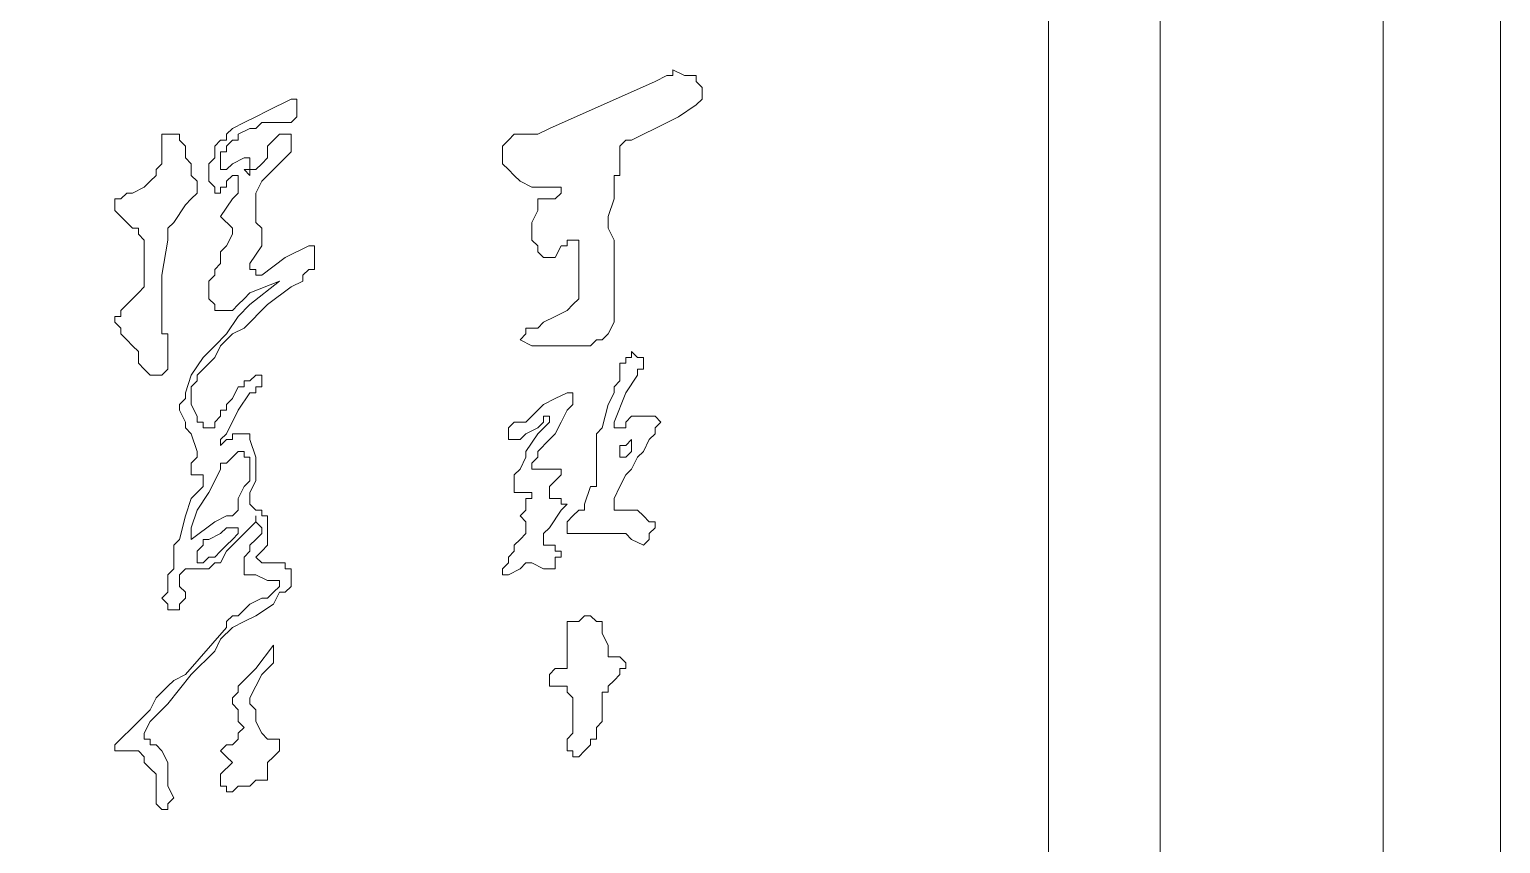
# Model space of a CAD drawing. Extents: x -66030 to 95157, y -13132 to 45879.
# Drawn here: x -44355 to -43377, y 27564 to 28105 of the extents above; entities that cross this region are included whole.
import ezdxf

# ---------------------------------------------------------------- set-up
doc = ezdxf.new("R2010")
doc.units = 0
doc.header["$LTSCALE"] = 100
doc.header["$MEASUREMENT"] = 0
doc.layers.get('0').update_dxf_attribs({"linetype": 'CONTINUOUS'})

msp = doc.modelspace()

# ---------------------------------------------------------------- linework, layer by layer
at = {"lineweight": 0}
for points in [[(-43376.66, 29164.42), (-43376.66, 29086.3), (-43376.66, 24496.79), (-43376.66, 24422.57), (-43454.78, 24422.57), (-45423.39, 24422.57), (-45497.6, 24422.57), (-45497.6, 24496.79), (-45497.6, 29086.3), (-45497.6, 29164.42), (-45497.6, 29164.42), (-43376.66, 29164.42), (-43376.66, 29164.42)], [(-43728.2, 28590.24), (-43653.99, 28590.24), (-43653.99, 28664.45), (-43653.99, 29086.3), (-43454.78, 29086.3), (-43454.78, 24496.79), (-43653.99, 24496.79), (-43653.99, 24922.54), (-43653.99, 24996.75), (-43728.2, 24996.75), (-43939.12, 24996.75), (-43939.12, 25246.73), (-43677.42, 25246.73), (-43603.21, 25246.73), (-43603.21, 25320.95), (-43603.21, 28266.05), (-43603.21, 28301.2), (-43603.21, 28340.26), (-43939.12, 28340.26), (-43939.12, 28590.24), (-43728.2, 28590.24)], [(-44017.24, 27894.98), (-44017.24, 27894.98), (-44021.15, 27894.98), (-44028.96, 27898.89), (-44028.96, 27898.89), (-44025.06, 27902.79), (-44025.06, 27902.79), (-44025.06, 27906.7), (-44021.15, 27906.7), (-44017.24, 27906.7), (-44013.34, 27910.6), (-44005.53, 27914.51), (-43997.71, 27918.41), (-43993.81, 27922.32), (-43993.81, 27922.32), (-43989.9, 27926.23), (-43989.9, 27930.13), (-43989.9, 27930.13), (-43989.9, 27937.94), (-43989.9, 27941.85), (-43989.9, 27953.57), (-43989.9, 27961.38), (-43989.9, 27961.38), (-43989.9, 27961.38), (-43989.9, 27965.29), (-43989.9, 27965.29), (-43993.81, 27965.29), (-43997.71, 27965.29), (-43997.71, 27965.29), (-43997.71, 27961.38), (-44001.62, 27961.38), (-44005.53, 27953.57), (-44013.34, 27953.57), (-44017.24, 27957.47), (-44017.24, 27961.38), (-44021.15, 27965.29), (-44021.15, 27969.19), (-44021.15, 27973.1), (-44021.15, 27977), (-44017.24, 27984.82), (-44017.24, 27988.72), (-44017.24, 27992.63), (-44013.34, 27992.63), (-44013.34, 27992.63), (-44013.34, 27992.63), (-44013.34, 27992.63), (-44009.43, 27992.63), (-44005.53, 27992.63), (-44001.62, 27996.53), (-44001.62, 27996.53), (-44001.62, 27996.53), (-44001.62, 28000.44), (-44005.53, 28000.44), (-44009.43, 28000.44), (-44017.24, 28000.44), (-44017.24, 28000.44), (-44017.24, 28000.44), (-44021.15, 28000.44), (-44028.96, 28004.35), (-44032.87, 28008.25), (-44036.77, 28012.16), (-44036.77, 28012.16), (-44040.68, 28016.06), (-44040.68, 28019.97), (-44040.68, 28019.97), (-44040.68, 28023.88), (-44040.68, 28023.88), (-44040.68, 28027.78), (-44040.68, 28027.78), (-44036.77, 28031.69), (-44036.77, 28031.69), (-44032.87, 28035.59), (-44032.87, 28035.59), (-44025.06, 28035.59), (-44021.15, 28035.59), (-44017.24, 28035.59), (-44009.43, 28039.5), (-43939.12, 28070.75), (-43931.31, 28074.65), (-43927.41, 28074.65), (-43927.41, 28074.65), (-43927.41, 28078.56), (-43919.59, 28074.65), (-43915.69, 28074.65), (-43915.69, 28074.65), (-43911.78, 28074.65), (-43911.78, 28074.65), (-43911.78, 28070.75), (-43907.88, 28066.84), (-43907.88, 28059.03), (-43911.78, 28055.12), (-43911.78, 28055.12), (-43923.5, 28047.31), (-43939.12, 28039.5), (-43946.94, 28035.59), (-43954.75, 28031.69), (-43958.65, 28031.69), (-43962.56, 28027.78), (-43962.56, 28027.78), (-43962.56, 28023.88), (-43962.56, 28016.06), (-43962.56, 28012.16), (-43962.56, 28008.25), (-43966.47, 28008.25), (-43966.47, 28004.35), (-43966.47, 28004.35), (-43966.47, 28000.44), (-43966.47, 27992.63), (-43970.37, 27980.91), (-43970.37, 27973.1), (-43966.47, 27965.29), (-43966.47, 27961.38), (-43966.47, 27953.57), (-43966.47, 27945.76), (-43966.47, 27937.94), (-43966.47, 27926.23), (-43966.47, 27918.41), (-43966.47, 27914.51), (-43966.47, 27910.6), (-43970.37, 27902.79), (-43970.37, 27902.79), (-43974.28, 27898.89), (-43974.28, 27898.89), (-43978.18, 27898.89), (-43982.09, 27894.98), (-43986, 27894.98), (-43997.71, 27894.98), (-44005.53, 27894.98), (-44013.34, 27894.98), (-44017.24, 27894.98)], [(-44271.13, 27590.31), (-44271.13, 27598.13), (-44271.13, 27605.94), (-44271.13, 27605.94), (-44271.13, 27609.84), (-44275.04, 27613.75), (-44275.04, 27613.75), (-44278.94, 27617.66), (-44278.94, 27621.56), (-44282.85, 27625.47), (-44286.75, 27625.47), (-44286.75, 27625.47), (-44290.66, 27625.47), (-44290.66, 27625.47), (-44294.57, 27625.47), (-44294.57, 27625.47), (-44298.47, 27625.47), (-44298.47, 27629.37), (-44298.47, 27629.37), (-44282.85, 27645), (-44275.04, 27652.81), (-44271.13, 27660.62), (-44267.23, 27664.53), (-44263.32, 27668.43), (-44259.41, 27672.34), (-44251.6, 27676.24), (-44224.26, 27707.49), (-44224.26, 27711.4), (-44220.35, 27715.3), (-44216.45, 27715.3), (-44212.54, 27719.21), (-44208.64, 27723.12), (-44200.82, 27727.02), (-44196.92, 27727.02), (-44193.01, 27730.93), (-44189.11, 27734.83), (-44189.11, 27734.83), (-44189.11, 27734.83), (-44189.11, 27738.74), (-44193.01, 27738.74), (-44196.92, 27738.74), (-44204.73, 27742.65), (-44208.64, 27742.65), (-44212.54, 27742.65), (-44212.54, 27746.55), (-44212.54, 27746.55), (-44212.54, 27750.46), (-44212.54, 27754.36), (-44208.64, 27758.27), (-44208.64, 27762.18), (-44204.73, 27766.08), (-44204.73, 27766.08), (-44200.82, 27769.99), (-44200.82, 27769.99), (-44200.82, 27773.89), (-44204.73, 27777.8), (-44204.73, 27777.8), (-44204.73, 27781.71), (-44204.73, 27777.8), (-44204.73, 27777.8), (-44212.54, 27769.99), (-44220.35, 27762.18), (-44224.26, 27758.27), (-44228.17, 27750.46), (-44232.07, 27750.46), (-44235.98, 27746.55), (-44247.7, 27746.55), (-44251.6, 27746.55), (-44251.6, 27746.55), (-44255.51, 27742.65), (-44255.51, 27738.74), (-44255.51, 27738.74), (-44255.51, 27734.83), (-44251.6, 27730.93), (-44251.6, 27727.02), (-44255.51, 27723.12), (-44255.51, 27719.21), (-44259.41, 27719.21), (-44259.41, 27719.21), (-44263.32, 27719.21), (-44263.32, 27719.21), (-44263.32, 27723.12), (-44267.23, 27727.02), (-44267.23, 27727.02), (-44263.32, 27730.93), (-44263.32, 27738.74), (-44263.32, 27742.65), (-44259.41, 27746.55), (-44259.41, 27754.36), (-44259.41, 27758.27), (-44259.41, 27762.18), (-44255.51, 27766.08), (-44255.51, 27766.08), (-44251.6, 27781.71), (-44247.7, 27793.42), (-44239.88, 27801.24), (-44239.88, 27805.14), (-44239.88, 27809.05), (-44239.88, 27809.05), (-44239.88, 27809.05), (-44239.88, 27809.05), (-44243.79, 27809.05), (-44243.79, 27809.05), (-44247.7, 27809.05), (-44247.7, 27809.05), (-44247.7, 27812.95), (-44247.7, 27816.86), (-44247.7, 27816.86), (-44247.7, 27816.86), (-44243.79, 27820.77), (-44243.79, 27824.67), (-44247.7, 27836.39), (-44251.6, 27840.3), (-44251.6, 27844.2), (-44251.6, 27844.2), (-44255.51, 27852.01), (-44255.51, 27855.92), (-44255.51, 27855.92), (-44251.6, 27859.83), (-44251.6, 27863.73), (-44247.7, 27875.45), (-44239.88, 27887.17), (-44232.07, 27894.98), (-44224.26, 27902.79), (-44216.45, 27914.51), (-44208.64, 27922.32), (-44189.11, 27937.94), (-44208.64, 27930.13), (-44212.54, 27926.23), (-44216.45, 27922.32), (-44220.35, 27918.41), (-44224.26, 27918.41), (-44224.26, 27918.41), (-44228.17, 27918.41), (-44232.07, 27918.41), (-44232.07, 27918.41), (-44232.07, 27922.32), (-44235.98, 27926.23), (-44235.98, 27930.13), (-44235.98, 27934.04), (-44235.98, 27934.04), (-44235.98, 27937.94), (-44232.07, 27941.85), (-44232.07, 27945.76), (-44228.17, 27949.66), (-44228.17, 27953.57), (-44228.17, 27957.47), (-44224.26, 27961.38), (-44220.35, 27969.19), (-44220.35, 27973.1), (-44228.17, 27980.91), (-44228.17, 27980.91), (-44220.35, 27992.63), (-44216.45, 27996.53), (-44216.45, 28000.44), (-44216.45, 28004.35), (-44216.45, 28008.25), (-44220.35, 28008.25), (-44220.35, 28008.25), (-44224.26, 28004.35), (-44224.26, 28000.44), (-44228.17, 28000.44), (-44228.17, 27996.53), (-44232.07, 27996.53), (-44232.07, 27996.53), (-44232.07, 28000.44), (-44235.98, 28004.35), (-44235.98, 28012.16), (-44235.98, 28016.06), (-44232.07, 28019.97), (-44232.07, 28023.88), (-44232.07, 28027.78), (-44228.17, 28031.69), (-44224.26, 28031.69), (-44224.26, 28035.59), (-44220.35, 28039.5), (-44212.54, 28043.41), (-44204.73, 28047.31), (-44196.92, 28051.22), (-44181.29, 28059.03), (-44181.29, 28059.03), (-44177.39, 28059.03), (-44177.39, 28055.12), (-44177.39, 28055.12), (-44177.39, 28051.22), (-44177.39, 28051.22), (-44177.39, 28047.31), (-44177.39, 28047.31), (-44181.29, 28043.41), (-44185.2, 28043.41), (-44189.11, 28043.41), (-44193.01, 28043.41), (-44200.82, 28043.41), (-44204.73, 28039.5), (-44208.64, 28039.5), (-44216.45, 28035.59), (-44216.45, 28031.69), (-44220.35, 28031.69), (-44224.26, 28027.78), (-44224.26, 28023.88), (-44228.17, 28023.88), (-44228.17, 28019.97), (-44228.17, 28016.06), (-44228.17, 28016.06), (-44228.17, 28012.16), (-44224.26, 28012.16), (-44220.35, 28016.06), (-44212.54, 28019.97), (-44208.64, 28019.97), (-44208.64, 28019.97), (-44208.64, 28016.06), (-44208.64, 28016.06), (-44208.64, 28012.16), (-44208.64, 28012.16), (-44208.64, 28012.16), (-44212.54, 28012.16), (-44212.54, 28012.16), (-44212.54, 28012.16), (-44212.54, 28012.16), (-44208.64, 28008.25), (-44208.64, 28012.16), (-44208.64, 28012.16), (-44204.73, 28012.16), (-44204.73, 28012.16), (-44200.82, 28016.06), (-44200.82, 28016.06), (-44196.92, 28019.97), (-44196.92, 28023.88), (-44196.92, 28027.78), (-44196.92, 28027.78), (-44196.92, 28027.78), (-44189.11, 28035.59), (-44189.11, 28035.59), (-44185.2, 28035.59), (-44185.2, 28035.59), (-44181.29, 28035.59), (-44181.29, 28035.59), (-44181.29, 28035.59), (-44181.29, 28031.69), (-44181.29, 28027.78), (-44181.29, 28023.88), (-44185.2, 28019.97), (-44193.01, 28012.16), (-44200.82, 28004.35), (-44204.73, 27996.53), (-44204.73, 27992.63), (-44204.73, 27988.72), (-44204.73, 27988.72), (-44204.73, 27984.82), (-44204.73, 27980.91), (-44204.73, 27977), (-44204.73, 27977), (-44200.82, 27973.1), (-44200.82, 27973.1), (-44200.82, 27969.19), (-44200.82, 27969.19), (-44200.82, 27969.19), (-44200.82, 27965.29), (-44200.82, 27961.38), (-44208.64, 27949.66), (-44208.64, 27949.66), (-44208.64, 27945.76), (-44208.64, 27945.76), (-44204.73, 27945.76), (-44204.73, 27941.85), (-44204.73, 27941.85), (-44200.82, 27941.85), (-44185.2, 27953.57), (-44169.58, 27961.38), (-44169.58, 27961.38), (-44165.67, 27961.38), (-44165.67, 27957.47), (-44165.67, 27957.47), (-44165.67, 27953.57), (-44165.67, 27949.66), (-44165.67, 27945.76), (-44169.58, 27945.76), (-44173.48, 27941.85), (-44173.48, 27937.94), (-44181.29, 27934.04), (-44196.92, 27922.32), (-44212.54, 27906.7), (-44220.35, 27902.79), (-44228.17, 27894.98), (-44232.07, 27887.17), (-44239.88, 27879.36), (-44243.79, 27875.45), (-44243.79, 27871.54), (-44243.79, 27871.54), (-44247.7, 27867.64), (-44247.7, 27863.73), (-44247.7, 27859.83), (-44247.7, 27855.92), (-44243.79, 27848.11), (-44243.79, 27848.11), (-44243.79, 27844.2), (-44239.88, 27844.2), (-44239.88, 27840.3), (-44235.98, 27840.3), (-44235.98, 27840.3), (-44232.07, 27840.3), (-44232.07, 27844.2), (-44228.17, 27848.11), (-44228.17, 27852.01), (-44224.26, 27852.01), (-44224.26, 27855.92), (-44220.35, 27859.83), (-44216.45, 27867.64), (-44212.54, 27867.64), (-44212.54, 27871.54), (-44208.64, 27871.54), (-44208.64, 27871.54), (-44204.73, 27875.45), (-44200.82, 27875.45), (-44200.82, 27871.54), (-44200.82, 27871.54), (-44200.82, 27871.54), (-44200.82, 27867.64), (-44204.73, 27867.64), (-44204.73, 27863.73), (-44208.64, 27863.73), (-44216.45, 27852.01), (-44224.26, 27836.39), (-44228.17, 27832.48), (-44228.17, 27832.48), (-44228.17, 27828.58), (-44228.17, 27828.58), (-44228.17, 27828.58), (-44224.26, 27832.48), (-44220.35, 27832.48), (-44220.35, 27836.39), (-44216.45, 27836.39), (-44212.54, 27836.39), (-44212.54, 27836.39), (-44212.54, 27836.39), (-44208.64, 27836.39), (-44208.64, 27832.48), (-44208.64, 27832.48), (-44208.64, 27832.48), (-44204.73, 27820.77), (-44204.73, 27816.86), (-44204.73, 27816.86), (-44204.73, 27812.95), (-44204.73, 27809.05), (-44204.73, 27805.14), (-44208.64, 27797.33), (-44208.64, 27793.42), (-44208.64, 27789.52), (-44208.64, 27789.52), (-44208.64, 27789.52), (-44204.73, 27785.61), (-44200.82, 27785.61), (-44200.82, 27781.71), (-44196.92, 27781.71), (-44196.92, 27777.8), (-44196.92, 27773.89), (-44196.92, 27769.99), (-44196.92, 27766.08), (-44196.92, 27762.18), (-44200.82, 27758.27), (-44204.73, 27754.36), (-44200.82, 27750.46), (-44200.82, 27750.46), (-44196.92, 27750.46), (-44193.01, 27750.46), (-44185.2, 27750.46), (-44185.2, 27746.55), (-44185.2, 27746.55), (-44181.29, 27746.55), (-44181.29, 27742.65), (-44181.29, 27742.65), (-44181.29, 27738.74), (-44181.29, 27734.83), (-44181.29, 27734.83), (-44185.2, 27730.93), (-44189.11, 27730.93), (-44193.01, 27723.12), (-44204.73, 27715.3), (-44212.54, 27711.4), (-44220.35, 27707.49), (-44228.17, 27699.68), (-44232.07, 27691.87), (-44247.7, 27676.24), (-44263.32, 27656.72), (-44271.13, 27648.9), (-44275.04, 27645), (-44278.94, 27637.19), (-44278.94, 27637.19), (-44278.94, 27633.28), (-44275.04, 27633.28), (-44275.04, 27629.37), (-44271.13, 27629.37), (-44267.23, 27625.47), (-44263.32, 27617.66), (-44263.32, 27609.84), (-44263.32, 27602.03), (-44259.41, 27594.22), (-44263.32, 27590.31), (-44263.32, 27586.41), (-44267.23, 27586.41), (-44267.23, 27586.41), (-44271.13, 27590.31), (-44271.13, 27590.31), (-44271.13, 27590.31)], [(-44282.85, 27883.26), (-44282.85, 27883.26), (-44282.85, 27887.17), (-44282.85, 27891.07), (-44286.75, 27894.98), (-44290.66, 27898.89), (-44290.66, 27898.89), (-44294.57, 27902.79), (-44294.57, 27902.79), (-44294.57, 27906.7), (-44298.47, 27910.6), (-44298.47, 27910.6), (-44298.47, 27914.51), (-44294.57, 27914.51), (-44294.57, 27918.41), (-44294.57, 27918.41), (-44290.66, 27922.32), (-44286.75, 27926.23), (-44286.75, 27926.23), (-44282.85, 27930.13), (-44278.94, 27934.04), (-44278.94, 27937.94), (-44278.94, 27941.85), (-44278.94, 27949.66), (-44278.94, 27957.47), (-44278.94, 27965.29), (-44282.85, 27969.19), (-44282.85, 27973.1), (-44282.85, 27973.1), (-44286.75, 27973.1), (-44290.66, 27977), (-44298.47, 27984.82), (-44298.47, 27984.82), (-44298.47, 27988.72), (-44298.47, 27988.72), (-44298.47, 27992.63), (-44294.57, 27992.63), (-44294.57, 27992.63), (-44290.66, 27996.53), (-44290.66, 27996.53), (-44286.75, 27996.53), (-44278.94, 28000.44), (-44278.94, 28000.44), (-44275.04, 28004.35), (-44275.04, 28004.35), (-44271.13, 28008.25), (-44271.13, 28012.16), (-44267.23, 28016.06), (-44267.23, 28019.97), (-44267.23, 28031.69), (-44267.23, 28035.59), (-44267.23, 28035.59), (-44267.23, 28035.59), (-44263.32, 28035.59), (-44259.41, 28035.59), (-44259.41, 28035.59), (-44255.51, 28035.59), (-44255.51, 28031.69), (-44251.6, 28027.78), (-44251.6, 28023.88), (-44251.6, 28019.97), (-44247.7, 28016.06), (-44247.7, 28012.16), (-44247.7, 28008.25), (-44243.79, 28004.35), (-44243.79, 28000.44), (-44243.79, 27996.53), (-44247.7, 27992.63), (-44251.6, 27988.72), (-44259.41, 27977), (-44263.32, 27973.1), (-44263.32, 27969.19), (-44263.32, 27969.19), (-44263.32, 27969.19), (-44263.32, 27965.29), (-44267.23, 27941.85), (-44267.23, 27922.32), (-44267.23, 27914.51), (-44267.23, 27902.79), (-44267.23, 27902.79), (-44263.32, 27902.79), (-44263.32, 27894.98), (-44263.32, 27894.98), (-44263.32, 27891.07), (-44263.32, 27887.17), (-44263.32, 27883.26), (-44263.32, 27879.36), (-44267.23, 27875.45), (-44267.23, 27875.45), (-44271.13, 27875.45), (-44275.04, 27875.45), (-44275.04, 27875.45), (-44278.94, 27879.36), (-44278.94, 27879.36), (-44282.85, 27883.26)], [(-43974.28, 27769.99), (-43982.09, 27769.99), (-43986, 27769.99), (-43993.81, 27769.99), (-43993.81, 27769.99), (-43993.81, 27769.99), (-43997.71, 27769.99), (-43997.71, 27773.89), (-43997.71, 27773.89), (-43997.71, 27777.8), (-43997.71, 27777.8), (-43993.81, 27781.71), (-43989.9, 27785.61), (-43986, 27785.61), (-43986, 27789.52), (-43982.09, 27801.24), (-43978.18, 27801.24), (-43978.18, 27805.14), (-43978.18, 27812.95), (-43978.18, 27820.77), (-43978.18, 27828.58), (-43978.18, 27832.48), (-43978.18, 27836.39), (-43974.28, 27840.3), (-43970.37, 27855.92), (-43966.47, 27863.73), (-43966.47, 27867.64), (-43962.56, 27871.54), (-43962.56, 27871.54), (-43962.56, 27875.45), (-43962.56, 27883.26), (-43958.65, 27883.26), (-43958.65, 27887.17), (-43958.65, 27887.17), (-43954.75, 27887.17), (-43954.75, 27891.07), (-43954.75, 27891.07), (-43950.84, 27887.17), (-43950.84, 27887.17), (-43946.94, 27887.17), (-43946.94, 27883.26), (-43946.94, 27883.26), (-43946.94, 27879.36), (-43950.84, 27879.36), (-43950.84, 27875.45), (-43958.65, 27863.73), (-43966.47, 27844.2), (-43966.47, 27840.3), (-43966.47, 27840.3), (-43966.47, 27840.3), (-43966.47, 27840.3), (-43962.56, 27840.3), (-43958.65, 27840.3), (-43958.65, 27844.2), (-43954.75, 27848.11), (-43946.94, 27848.11), (-43943.03, 27848.11), (-43939.12, 27848.11), (-43939.12, 27848.11), (-43939.12, 27848.11), (-43935.22, 27844.2), (-43935.22, 27844.2), (-43939.12, 27840.3), (-43939.12, 27836.39), (-43943.03, 27832.48), (-43946.94, 27824.67), (-43950.84, 27820.77), (-43954.75, 27812.95), (-43958.65, 27809.05), (-43962.56, 27801.24), (-43966.47, 27793.42), (-43966.47, 27789.52), (-43966.47, 27785.61), (-43962.56, 27785.61), (-43958.65, 27785.61), (-43950.84, 27785.61), (-43950.84, 27785.61), (-43950.84, 27785.61), (-43946.94, 27781.71), (-43943.03, 27777.8), (-43943.03, 27777.8), (-43939.12, 27777.8), (-43939.12, 27773.89), (-43943.03, 27769.99), (-43943.03, 27769.99), (-43943.03, 27766.08), (-43946.94, 27762.18), (-43946.94, 27762.18), (-43946.94, 27762.18), (-43954.75, 27766.08), (-43958.65, 27769.99), (-43966.47, 27769.99), (-43974.28, 27769.99)], [(-44040.68, 27746.55), (-44040.68, 27746.55), (-44040.68, 27746.55), (-44036.77, 27750.46), (-44036.77, 27754.36), (-44032.87, 27758.27), (-44032.87, 27762.18), (-44028.96, 27766.08), (-44025.06, 27769.99), (-44025.06, 27769.99), (-44025.06, 27773.89), (-44025.06, 27773.89), (-44025.06, 27773.89), (-44025.06, 27773.89), (-44025.06, 27777.8), (-44025.06, 27777.8), (-44028.96, 27781.71), (-44025.06, 27785.61), (-44025.06, 27789.52), (-44025.06, 27789.52), (-44025.06, 27793.42), (-44021.15, 27793.42), (-44021.15, 27797.33), (-44021.15, 27797.33), (-44021.15, 27797.33), (-44025.06, 27797.33), (-44028.96, 27797.33), (-44032.87, 27797.33), (-44032.87, 27797.33), (-44032.87, 27801.24), (-44032.87, 27801.24), (-44032.87, 27809.05), (-44028.96, 27812.95), (-44025.06, 27820.77), (-44025.06, 27824.67), (-44017.24, 27836.39), (-44009.43, 27844.2), (-44009.43, 27848.11), (-44009.43, 27848.11), (-44009.43, 27848.11), (-44013.34, 27848.11), (-44013.34, 27844.2), (-44017.24, 27840.3), (-44025.06, 27836.39), (-44028.96, 27832.48), (-44028.96, 27832.48), (-44032.87, 27832.48), (-44032.87, 27832.48), (-44036.77, 27832.48), (-44036.77, 27832.48), (-44036.77, 27836.39), (-44036.77, 27836.39), (-44036.77, 27840.3), (-44036.77, 27840.3), (-44032.87, 27844.2), (-44032.87, 27844.2), (-44028.96, 27844.2), (-44025.06, 27844.2), (-44017.24, 27852.01), (-44013.34, 27855.92), (-44005.53, 27859.83), (-43997.71, 27863.73), (-43997.71, 27863.73), (-43993.81, 27863.73), (-43993.81, 27863.73), (-43993.81, 27859.83), (-43993.81, 27859.83), (-43993.81, 27859.83), (-43993.81, 27855.92), (-43997.71, 27852.01), (-44001.62, 27844.2), (-44005.53, 27836.39), (-44009.43, 27832.48), (-44017.24, 27824.67), (-44017.24, 27820.77), (-44021.15, 27816.86), (-44021.15, 27816.86), (-44021.15, 27812.95), (-44021.15, 27812.95), (-44017.24, 27812.95), (-44013.34, 27812.95), (-44009.43, 27812.95), (-44009.43, 27812.95), (-44005.53, 27812.95), (-44001.62, 27812.95), (-44001.62, 27812.95), (-44001.62, 27812.95), (-44001.62, 27809.05), (-44005.53, 27805.14), (-44005.53, 27805.14), (-44009.43, 27801.24), (-44009.43, 27797.33), (-44009.43, 27793.42), (-44009.43, 27793.42), (-44005.53, 27793.42), (-44001.62, 27793.42), (-44001.62, 27789.52), (-43997.71, 27789.52), (-43997.71, 27789.52), (-43997.71, 27789.52), (-44001.62, 27785.61), (-44001.62, 27785.61), (-44009.43, 27773.89), (-44013.34, 27769.99), (-44013.34, 27769.99), (-44013.34, 27766.08), (-44013.34, 27766.08), (-44013.34, 27762.18), (-44013.34, 27762.18), (-44009.43, 27762.18), (-44005.53, 27762.18), (-44005.53, 27762.18), (-44005.53, 27762.18), (-44005.53, 27758.27), (-44001.62, 27758.27), (-44001.62, 27754.36), (-44005.53, 27754.36), (-44005.53, 27750.46), (-44005.53, 27750.46), (-44005.53, 27746.55), (-44009.43, 27746.55), (-44013.34, 27746.55), (-44021.15, 27750.46), (-44021.15, 27750.46), (-44025.06, 27750.46), (-44028.96, 27746.55), (-44036.77, 27742.65), (-44036.77, 27742.65), (-44036.77, 27742.65), (-44040.68, 27742.65), (-44040.68, 27742.65), (-44040.68, 27746.55)], [(-43962.56, 27824.67), (-43962.56, 27824.67), (-43962.56, 27828.58), (-43958.65, 27828.58), (-43958.65, 27828.58), (-43954.75, 27832.48), (-43954.75, 27832.48), (-43954.75, 27832.48), (-43954.75, 27828.58), (-43954.75, 27824.67), (-43954.75, 27824.67), (-43958.65, 27820.77), (-43962.56, 27820.77), (-43962.56, 27820.77), (-43962.56, 27820.77), (-43962.56, 27824.67)], [(-44247.7, 27766.08), (-44247.7, 27766.08), (-44247.7, 27769.99), (-44247.7, 27773.89), (-44247.7, 27773.89), (-44243.79, 27785.61), (-44235.98, 27797.33), (-44232.07, 27805.14), (-44228.17, 27812.95), (-44228.17, 27816.86), (-44224.26, 27816.86), (-44220.35, 27820.77), (-44216.45, 27824.67), (-44212.54, 27824.67), (-44212.54, 27820.77), (-44208.64, 27820.77), (-44208.64, 27816.86), (-44208.64, 27816.86), (-44208.64, 27812.95), (-44208.64, 27809.05), (-44208.64, 27805.14), (-44212.54, 27801.24), (-44216.45, 27793.42), (-44216.45, 27789.52), (-44216.45, 27785.61), (-44220.35, 27781.71), (-44224.26, 27781.71), (-44232.07, 27777.8), (-44247.7, 27766.08)], [(-44243.79, 27754.36), (-44243.79, 27754.36), (-44243.79, 27754.36), (-44243.79, 27758.27), (-44239.88, 27762.18), (-44239.88, 27766.08), (-44235.98, 27766.08), (-44228.17, 27769.99), (-44224.26, 27773.89), (-44220.35, 27773.89), (-44216.45, 27773.89), (-44216.45, 27773.89), (-44216.45, 27769.99), (-44220.35, 27766.08), (-44220.35, 27766.08), (-44224.26, 27762.18), (-44228.17, 27758.27), (-44232.07, 27754.36), (-44235.98, 27754.36), (-44239.88, 27750.46), (-44243.79, 27750.46), (-44243.79, 27754.36), (-44243.79, 27754.36)], [(-43997.71, 27629.37), (-43997.71, 27633.28), (-43997.71, 27633.28), (-43993.81, 27637.19), (-43993.81, 27641.09), (-43993.81, 27641.09), (-43993.81, 27652.81), (-43993.81, 27660.62), (-43997.71, 27664.53), (-43997.71, 27664.53), (-43997.71, 27664.53), (-43997.71, 27668.43), (-44005.53, 27668.43), (-44005.53, 27668.43), (-44009.43, 27668.43), (-44009.43, 27668.43), (-44009.43, 27672.34), (-44009.43, 27672.34), (-44009.43, 27672.34), (-44009.43, 27676.24), (-44009.43, 27676.24), (-44005.53, 27680.15), (-44005.53, 27680.15), (-44005.53, 27680.15), (-44001.62, 27680.15), (-44001.62, 27680.15), (-43997.71, 27680.15), (-43997.71, 27684.06), (-43997.71, 27687.96), (-43997.71, 27691.87), (-43997.71, 27699.68), (-43997.71, 27703.59), (-43997.71, 27703.59), (-43997.71, 27707.49), (-43997.71, 27711.4), (-43993.81, 27711.4), (-43993.81, 27711.4), (-43989.9, 27711.4), (-43986, 27715.3), (-43982.09, 27715.3), (-43982.09, 27715.3), (-43978.18, 27711.4), (-43974.28, 27711.4), (-43974.28, 27707.49), (-43974.28, 27707.49), (-43974.28, 27703.59), (-43970.37, 27695.77), (-43970.37, 27687.96), (-43970.37, 27687.96), (-43966.47, 27687.96), (-43962.56, 27687.96), (-43962.56, 27687.96), (-43962.56, 27687.96), (-43958.65, 27684.06), (-43958.65, 27680.15), (-43962.56, 27680.15), (-43962.56, 27676.24), (-43966.47, 27672.34), (-43970.37, 27668.43), (-43970.37, 27664.53), (-43974.28, 27664.53), (-43974.28, 27660.62), (-43974.28, 27656.72), (-43974.28, 27652.81), (-43974.28, 27645), (-43978.18, 27641.09), (-43978.18, 27641.09), (-43978.18, 27633.28), (-43978.18, 27633.28), (-43982.09, 27633.28), (-43982.09, 27629.37), (-43982.09, 27629.37), (-43986, 27625.47), (-43989.9, 27621.56), (-43989.9, 27621.56), (-43993.81, 27621.56), (-43993.81, 27621.56), (-43993.81, 27625.47), (-43997.71, 27625.47), (-43997.71, 27629.37)], [(-44228.17, 27609.84), (-44220.35, 27617.66), (-44220.35, 27617.66), (-44224.26, 27621.56), (-44228.17, 27625.47), (-44228.17, 27625.47), (-44224.26, 27629.37), (-44220.35, 27629.37), (-44216.45, 27633.28), (-44216.45, 27637.19), (-44212.54, 27641.09), (-44216.45, 27645), (-44216.45, 27648.9), (-44216.45, 27652.81), (-44220.35, 27656.72), (-44220.35, 27656.72), (-44220.35, 27660.62), (-44220.35, 27660.62), (-44216.45, 27664.53), (-44216.45, 27668.43), (-44204.73, 27680.15), (-44193.01, 27695.77), (-44193.01, 27695.77), (-44193.01, 27695.77), (-44193.01, 27691.87), (-44193.01, 27691.87), (-44193.01, 27687.96), (-44193.01, 27687.96), (-44193.01, 27684.06), (-44200.82, 27676.24), (-44204.73, 27668.43), (-44208.64, 27660.62), (-44208.64, 27660.62), (-44208.64, 27656.72), (-44204.73, 27652.81), (-44204.73, 27648.9), (-44204.73, 27645), (-44200.82, 27637.19), (-44196.92, 27633.28), (-44193.01, 27633.28), (-44189.11, 27633.28), (-44189.11, 27629.37), (-44189.11, 27629.37), (-44189.11, 27625.47), (-44189.11, 27625.47), (-44193.01, 27621.56), (-44196.92, 27617.66), (-44196.92, 27613.75), (-44196.92, 27613.75), (-44196.92, 27609.84), (-44196.92, 27609.84), (-44196.92, 27609.84), (-44196.92, 27605.94), (-44200.82, 27605.94), (-44204.73, 27605.94), (-44208.64, 27602.03), (-44216.45, 27602.03), (-44220.35, 27598.13), (-44224.26, 27598.13), (-44224.26, 27598.13), (-44224.26, 27598.13), (-44224.26, 27602.03), (-44228.17, 27602.03), (-44228.17, 27605.94), (-44228.17, 27605.94), (-44228.17, 27605.94), (-44228.17, 27609.84)]]:
    msp.add_lwpolyline(points, close=True, dxfattribs=at)
msp.add_lwpolyline([(-45200.75, 25320.95), (-45200.75, 28266.05), (-44939.05, 28266.05), (-44939.05, 28266.05), (-44864.84, 28266.05), (-44864.84, 28266.05), (-44864.84, 28340.26), (-44864.84, 28590.24), (-44013.34, 28590.24), (-44013.34, 28340.26), (-44013.34, 28266.05), (-44013.34, 28266.05), (-44013.34, 28266.05), (-43939.12, 28266.05), (-43939.12, 28266.05), (-43677.42, 28266.05), (-43677.42, 25320.95)], dxfattribs=at)

doc.saveas('drawing.dxf')
